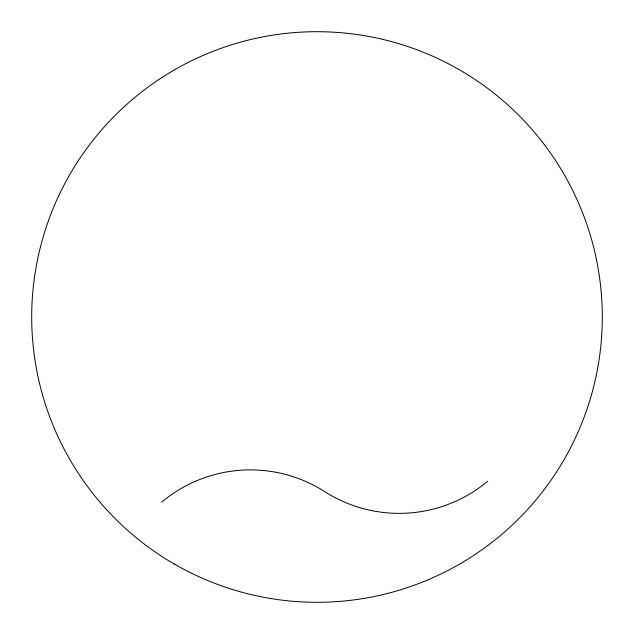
<?xml version="1.0" encoding="UTF-8"?>
<svg xmlns="http://www.w3.org/2000/svg" width="634" height="634" viewBox="0 0 634 634"><rect width="100%" height="100%" fill="white"/><g stroke="black" fill="none" stroke-linecap="round" stroke-linejoin="round"><path stroke-width="0.95" d="M161.718 502.088A138.109 138.109 0 0 1 324.751 491.627A138.109 138.109 0 0 0 487.776 481.166M174.35 564.078A285.3 285.3 0 0 0 602.3 317A285.3 285.3 0 0 0 174.35 69.922A285.3 285.3 0 0 0 174.35 564.078"/></g></svg>
